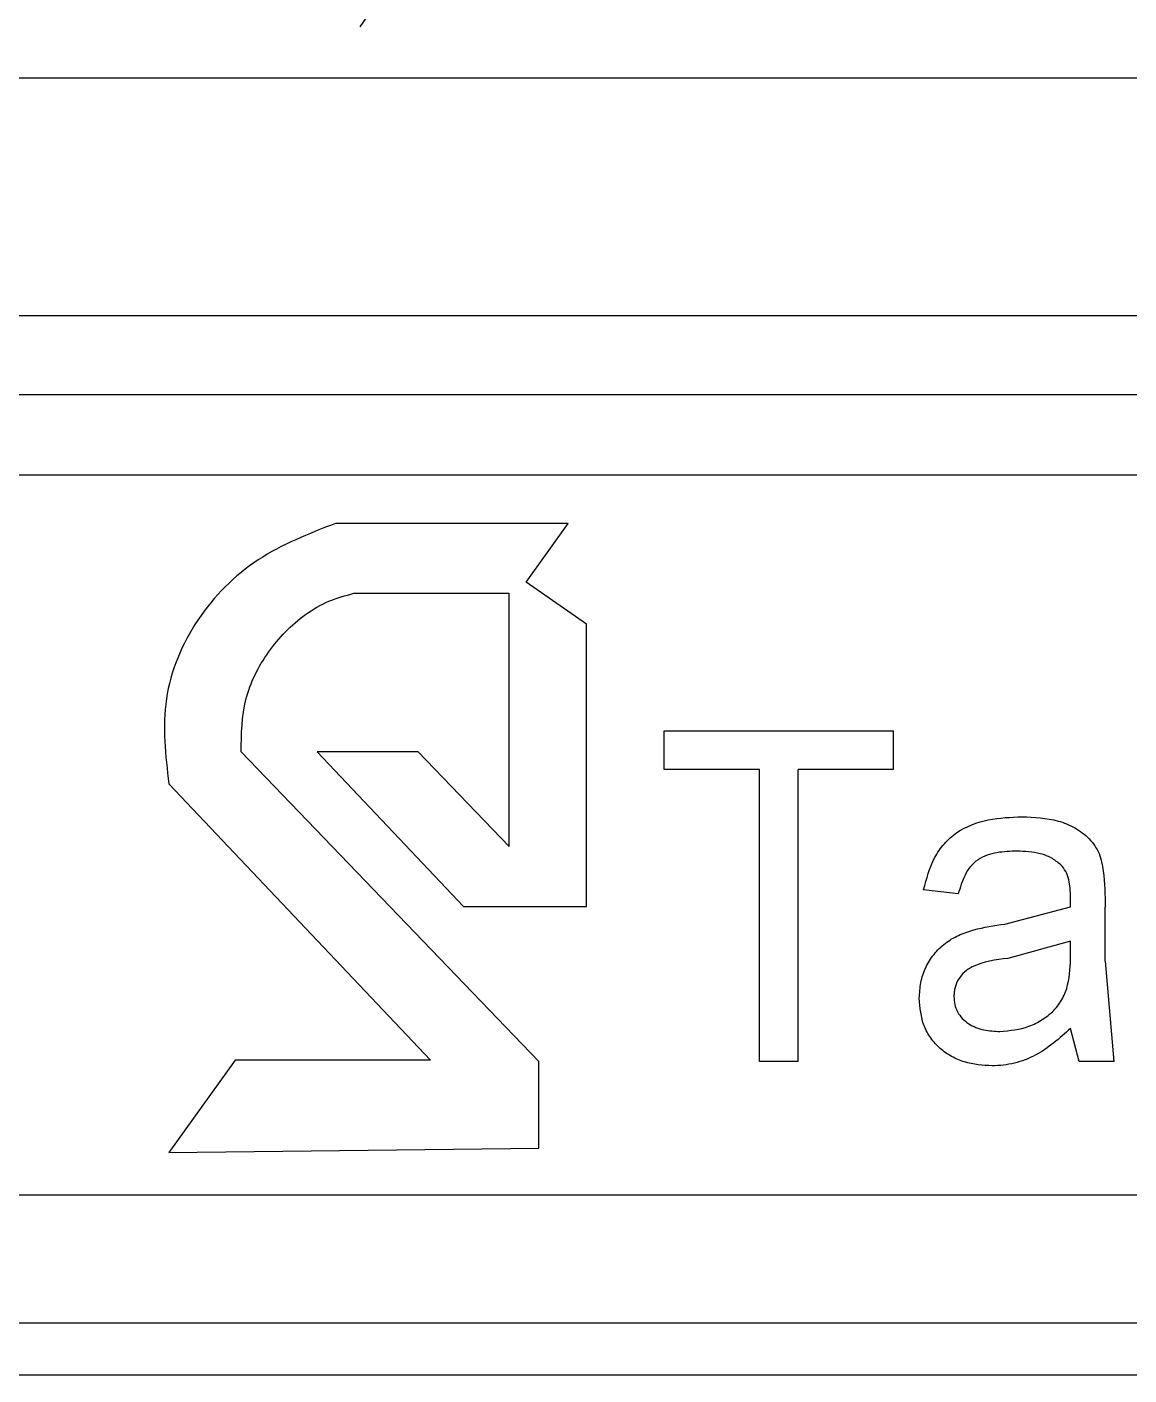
# Model space of a CAD drawing. Extents: x 150 to 4150, y 50 to 2920.
# Drawn here: x 974.9 to 1017.4, y 1795.7 to 1847.7 of the extents above; entities that cross this region are included whole.
import ezdxf

# ---------------------------------------------------------------- set-up
doc = ezdxf.new("R2010")
doc.units = 0
doc.header["$LTSCALE"] = 10
doc.linetypes.add('SLD-KATı', pattern=[0])
doc.layers.get('0').update_dxf_attribs({"linetype": 'CONTINUOUS'})

msp = doc.modelspace()

# ---------------------------------------------------------------- linework, layer by layer
at = {"color": 7, "linetype": 'SLD-KATı'}
for p, q in [((1130.78, 1845.698), (910.78, 1845.698)), ((935.465, 1836.542), (1106.096, 1836.542)), ((935.465, 1833.492), (1106.096, 1833.492)), ((1106.096, 1830.385), (935.465, 1830.385)), ((995.746, 1828.519), (986.78, 1828.519)), ((994.13, 1826.252), (995.746, 1828.519)), ((996.457, 1824.625), (994.13, 1826.252)), ((987.481, 1825.824), (993.473, 1825.824)), ((993.473, 1816.061), (993.473, 1825.824)), ((996.457, 1813.74), (996.457, 1824.625)), ((999.454, 1820.513), (1008.293, 1820.513)), ((999.454, 1819.024), (999.454, 1820.513)), ((1008.293, 1819.024), (1008.293, 1820.513)), ((994.617, 1807.76), (983.13, 1819.712)), ((989.961, 1819.712), (986.064, 1819.712)), ((986.064, 1819.712), (991.717, 1813.74)), ((993.473, 1816.061), (989.961, 1819.712)), ((1003.123, 1819.024), (999.454, 1819.024)), ((1003.123, 1807.76), (1003.123, 1819.024)), ((1008.293, 1819.024), (1004.624, 1819.024)), ((1004.624, 1807.76), (1004.624, 1819.024)), ((980.345, 1818.478), (990.433, 1807.813)), ((1010.794, 1814.224), (1009.46, 1814.389)), ((1015.13, 1813.727), (1015.13, 1814.105)), ((991.717, 1813.74), (996.457, 1813.74)), ((1012.587, 1813.064), (1015.13, 1813.727)), ((1016.465, 1811.633), (1016.465, 1813.719)), ((1015.13, 1812.402), (1012.712, 1811.739)), ((1015.13, 1811.85), (1015.13, 1812.402)), ((1016.465, 1811.633), (1016.798, 1807.76)), ((1015.464, 1807.76), (1015.13, 1809.04)), ((982.904, 1807.813), (980.345, 1804.249)), ((990.433, 1807.813), (982.904, 1807.813)), ((994.617, 1804.415), (994.617, 1807.76)), ((1004.624, 1807.76), (1003.123, 1807.76)), ((1016.798, 1807.76), (1015.464, 1807.76)), ((980.345, 1804.249), (994.617, 1804.415)), ((953.28, 1802.624), (1088.28, 1802.624)), ((1088.28, 1797.668), (953.28, 1797.668)), ((1088.78, 1795.668), (952.78, 1795.668))]:
    msp.add_line(p, q, dxfattribs=at)
msp.add_arc((1020.78, 1825.168), 40, 34.2289, 145.7711, dxfattribs=at)
for points, knots in [([(986.78, 1828.519), (985.745, 1828.116), (983.677, 1827.31), (981.291, 1824.915), (979.968, 1821.776), (980.219, 1819.577), (980.345, 1818.478)], [0, 0, 0, 0, 0.250329, 0.50023, 0.750328, 1, 1, 1, 1]), ([(983.13, 1819.712), (983.144, 1820.393), (983.173, 1821.757), (984.11, 1823.62), (985.312, 1824.854), (986.496, 1825.553), (987.156, 1825.734), (987.481, 1825.824)], [0, 0, 0, 0, 0.249655, 0.49956, 0.74938, 0.87652, 1, 1, 1, 1]), ([(1009.46, 1814.389), (1009.571, 1814.813), (1009.737, 1815.45), (1010.237, 1816.174), (1010.891, 1816.76), (1011.949, 1817.15), (1012.822, 1817.186), (1013.259, 1817.204)], [0, 0, 0, 0, 0.249997, 0.375695, 0.500299, 0.749604, 1, 1, 1, 1]), ([(1013.259, 1817.204), (1013.728, 1817.183), (1014.429, 1817.151), (1015.303, 1816.804), (1015.867, 1816.384), (1016.27, 1815.795), (1016.438, 1814.874), (1016.454, 1814.181), (1016.465, 1813.719)], [0, 0, 0, 0, 0.249918, 0.3741087, 0.4998793, 0.6243753, 0.7494688, 1, 1, 1, 1]), ([(1013.067, 1815.879), (1012.806, 1815.87), (1012.287, 1815.851), (1011.642, 1815.649), (1011.255, 1815.292), (1010.978, 1814.848), (1010.868, 1814.474), (1010.794, 1814.224)], [0, 0, 0, 0, 0.250478, 0.499592, 0.625273, 0.749711, 1, 1, 1, 1]), ([(1014.742, 1815.357), (1014.624, 1815.45), (1014.389, 1815.636), (1013.817, 1815.842), (1013.367, 1815.864), (1013.067, 1815.879)], [0, 0, 0, 0, 0.2499332, 0.500095, 1, 1, 1, 1]), ([(1015.13, 1814.105), (1015.12, 1814.329), (1015.105, 1814.665), (1014.96, 1815.098), (1014.815, 1815.271), (1014.742, 1815.357)], [0, 0, 0, 0, 0.500309, 0.750457, 1, 1, 1, 1]), ([(1009.293, 1810.201), (1009.304, 1810.403), (1009.324, 1810.808), (1009.518, 1811.389), (1009.842, 1811.908), (1010.275, 1812.335), (1010.802, 1812.651), (1011.576, 1812.911), (1012.184, 1813.003), (1012.587, 1813.064)], [0, 0, 0, 0, 0.125039, 0.249952, 0.374678, 0.499805, 0.621923, 0.749803, 1, 1, 1, 1]), ([(1012.712, 1811.739), (1012.233, 1811.682), (1011.633, 1811.612), (1011.031, 1811.225), (1010.798, 1810.954), (1010.681, 1810.681), (1010.634, 1810.45), (1010.63, 1810.332), (1010.627, 1810.273)], [0, 0, 0, 0, 0.499763, 0.625486, 0.749818, 0.87468, 0.937322, 1, 1, 1, 1]), ([(1012.402, 1808.921), (1012.785, 1808.956), (1013.36, 1809.009), (1014.042, 1809.362), (1014.495, 1809.714), (1014.839, 1810.177), (1015.099, 1810.898), (1015.118, 1811.469), (1015.13, 1811.85)], [0, 0, 0, 0, 0.249358, 0.374548, 0.499662, 0.624734, 0.749761, 1, 1, 1, 1]), ([(1012.108, 1807.595), (1011.744, 1807.617), (1011.198, 1807.65), (1010.529, 1807.941), (1010.083, 1808.253), (1009.718, 1808.656), (1009.365, 1809.295), (1009.322, 1809.838), (1009.293, 1810.201)], [0, 0, 0, 0, 0.24989, 0.375107, 0.500246, 0.625405, 0.750583, 1, 1, 1, 1]), ([(1010.627, 1810.273), (1010.633, 1810.169), (1010.643, 1809.96), (1010.758, 1809.667), (1010.945, 1809.413), (1011.27, 1809.146), (1011.773, 1808.95), (1012.192, 1808.931), (1012.402, 1808.921)], [0, 0, 0, 0, 0.125232, 0.250189, 0.371661, 0.500361, 0.749706, 1, 1, 1, 1]), ([(1015.13, 1809.04), (1014.7, 1808.655), (1014.055, 1808.076), (1013.104, 1807.718), (1012.539, 1807.61), (1012.251, 1807.6), (1012.108, 1807.595)], [0, 0, 0, 0, 0.499231, 0.749389, 0.874667, 1, 1, 1, 1])]:
    msp.add_open_spline(points, degree=3, knots=knots, dxfattribs=at)

doc.saveas('drawing.dxf')
